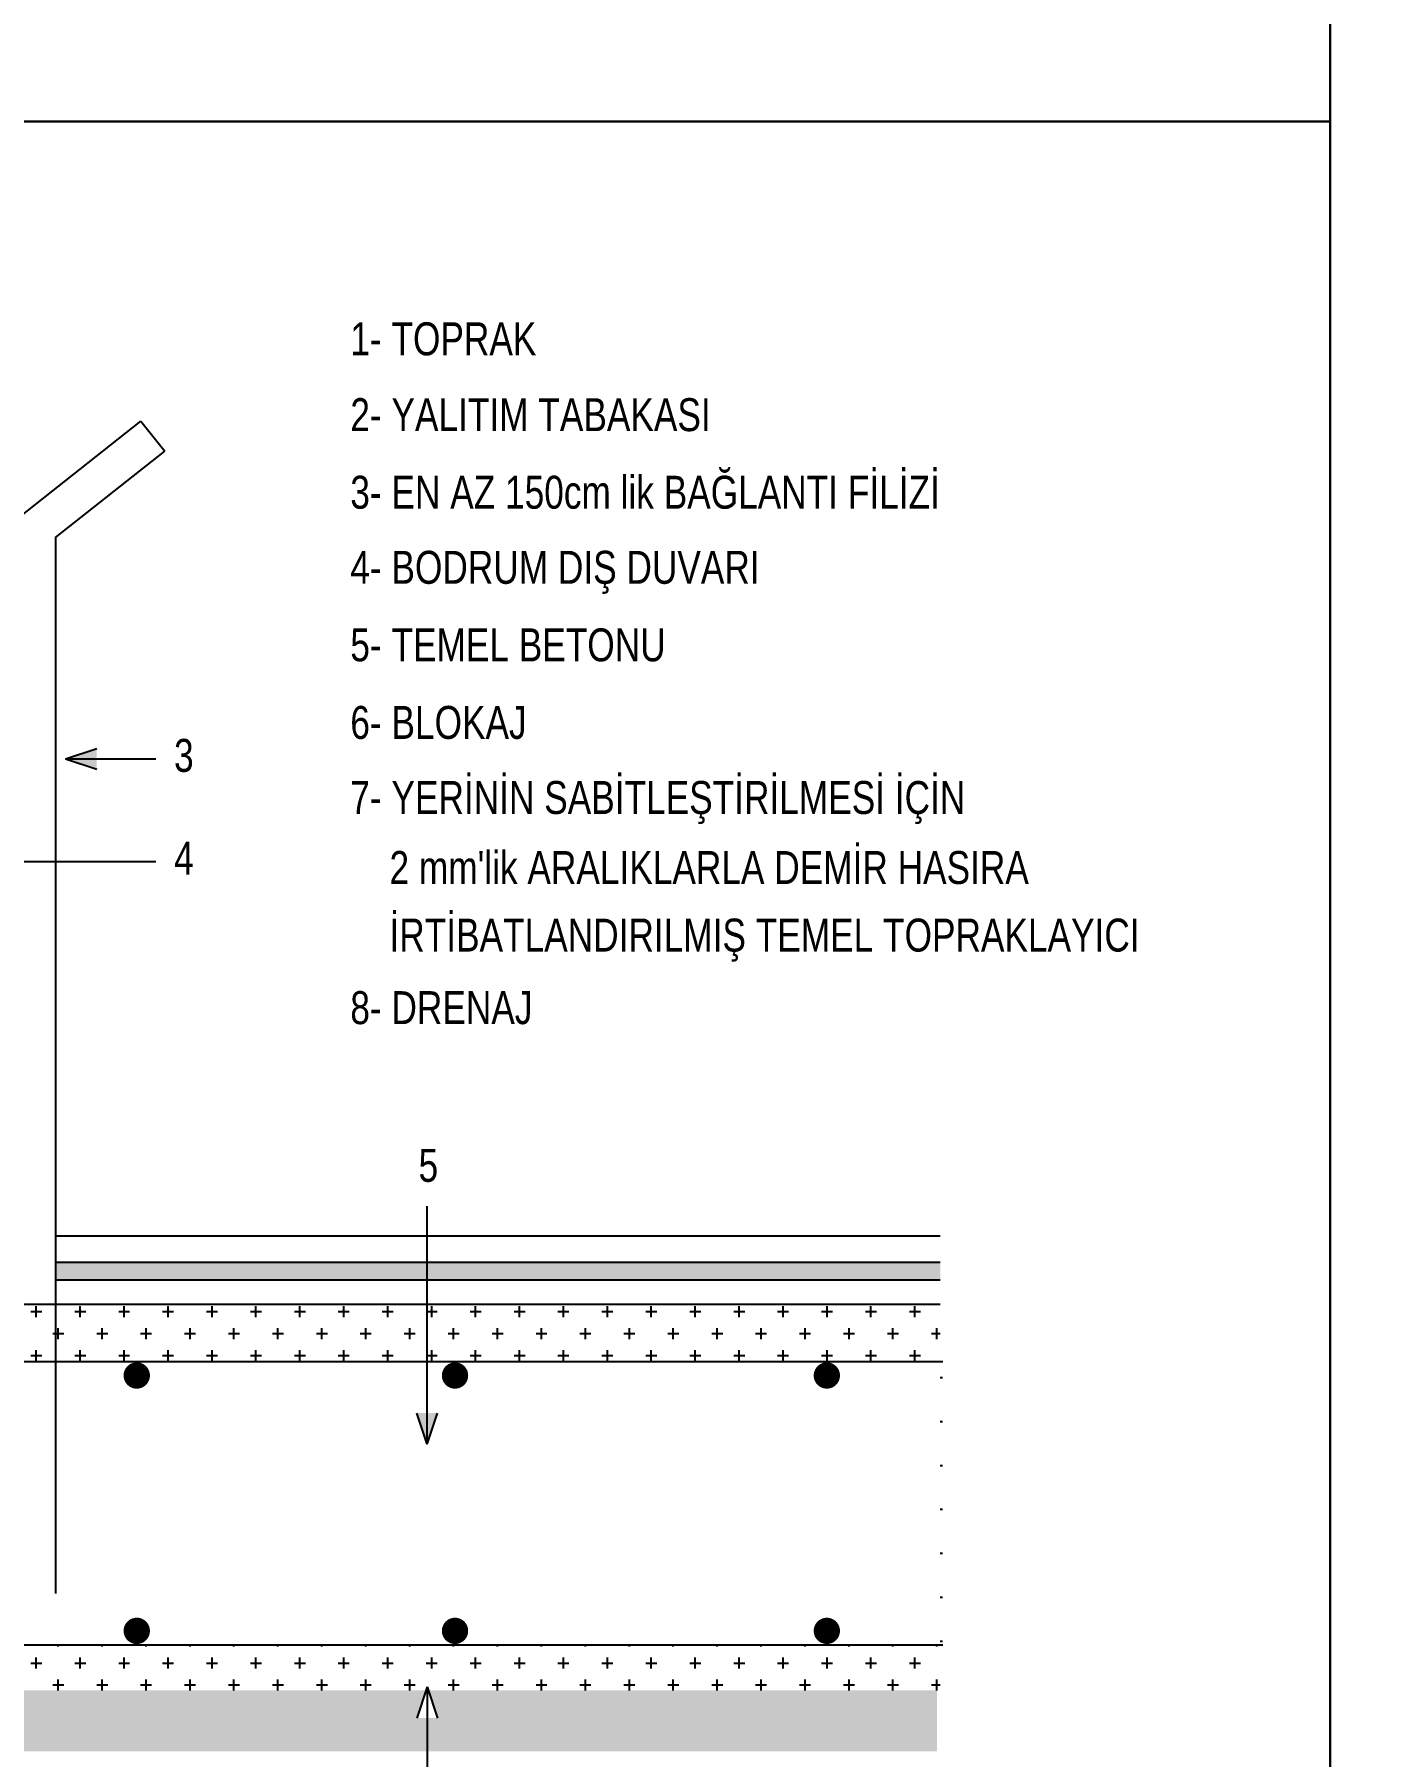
# Model space of a CAD drawing. Header units: millimetres. Extents: x -1928 to 11205, y 969 to 2843.
# Drawn here: x -1759 to -1510.4, y 1765 to 2084.5 of the extents above; entities that cross this region are included whole.
import ezdxf

# ---------------------------------------------------------------- set-up
doc = ezdxf.new("R2010")
doc.units = ezdxf.units.MM
doc.linetypes.add('DASHED', pattern=[19.05, 12.7, -6.35])
doc.linetypes.add('SOLID_LINE', pattern=[0])
for name, color, linetype in [('AHAT', 3, 'Continuous'), ('KIRMIM', 1, 'Continuous'), ('MIMARI', 2, 'SOLID_LINE'), ('YAZI', 7, 'Continuous')]:
    doc.layers.add(name, color=color, linetype=linetype)
doc.styles.add('2', font='wturkce.shx', dxfattribs={"height": 0.2})

msp = doc.modelspace()

# ---------------------------------------------------------------- hatches: boundary and pattern name
at = {"layer": 'KIRMIM', "linetype": 'Continuous'}
h = msp.add_hatch(dxfattribs=at)
h.set_pattern_fill('AR-B816C,_I', color=256, scale=0.162974, style=2)
h.set_pattern_definition([(0, (-8335.6399, -735.5835), (1.30379178, 1.30379178), [2.5464683, -0.06111524]), (0, (-8336.9437, -735.5224), (1.30379178, 1.30379178), [2.5464683, -0.06111524]), (90, (-8335.6399, -735.5835), (-1.30379178, 1.30379178), [-1.364907, 1.24267654]), (90, (-8335.701, -735.5835), (-1.30379178, 1.30379178), [-1.364907, 1.24267654])])
h.paths.add_polyline_path([(-1590.93, 1856.74), (-1755.03, 1856.74), (-1755.03, 1853.48), (-1590.93, 1853.48)])
h = msp.add_hatch(dxfattribs=at)
h.set_pattern_fill('AR-CONC,_I', color=256, scale=1.62974, style=2)
h.set_pattern_definition([(50, (-8335.64, -760.245), (11.689474, -1.022696), [1.222305, -13.445353]), (355, (-8335.64, -760.245), (-2.261286, 12.258774), [0.977844, -10.756282]), (100.4514, (-8334.666, -760.33), (9.428197, 11.23607), [1.0388, -11.426792]), (46.1842, (-8335.64, -756.985), (17.39325, -2.69753), [1.833457, -20.16803]), (96.6356, (-8334.19, -757.21), (15.23257, 15.875586), [1.5582, -17.140185]), (351.1842, (-8335.64, -756.985), (15.232557, 15.8756), [1.466766, -16.134423]), (21, (-8334.01, -757.8), (9.728031, -6.56164), [1.222305, -13.445353]), (326, (-8334.01, -757.8), (3.965407, 11.818058), [0.977844, -10.756282]), (71.4514, (-8333.2, -758.347), (13.693442, 5.256408), [1.0388, -11.426792]), (37.5, (-8335.64, -760.2446), (0.198174, 5.4253034), [0, -10.625903, 0, -10.919256, 0, -10.7970257]), (7.5, (-8335.64, -760.2446), (4.2873488, 6.4278844), [0, -6.225606, 0, -10.381442, 0, -4.115093]), (327.5, (-8339.274, -760.2446), (8.6999163, -0.3675857), [0, -4.074349, 0, -12.71197, 0, -16.867806]), (317.5, (-8340.904, -760.2446), (9.504417, 1.631451), [0, -5.296654, 0, -8.442052, 0, -11.978587])])
edge = h.paths.add_edge_path()
edge.add_line((-1869.69, 1766), (-1913.41, 1766))
edge.add_line((-1913.41, 1766), (-1913.41, 1854.55))
edge.add_line((-1913.41, 1854.55), (-1869.69, 1854.55))
edge.add_line((-1869.69, 1854.55), (-1869.69, 1777.27))
edge.add_line((-1873.19, 1766), (-1591.57, 1766))
edge.add_line((-1591.57, 1766), (-1591.57, 1777.27))
edge.add_line((-1591.57, 1777.27), (-1869.69, 1777.27))
h = msp.add_hatch(dxfattribs=at)
h.set_pattern_fill('CROSS,_I', color=256, scale=16.297397, style=2)
h.set_pattern_definition([(0, (-8335.64, -735.5835), (4.0743493, 4.0743493), [2.0371747, -6.111524]), (90, (-8334.6213, -736.602), (-4.0743493, 4.0743493), [2.0371747, -6.111524])])
h.paths.add_polyline_path([(-1870.09, 1848.95), (-1590.93, 1848.95), (-1590.93, 1777.16), (-1870.09, 1777.16)])
edge = h.paths.add_edge_path()
edge.add_line((-1863.4, 1838.31), (-1590.44, 1838.31))
edge.add_line((-1863.4, 1838.31), (-1863.4, 1785.73))
edge.add_line((-1863.4, 1785.73), (-1590.44, 1785.73))
at = {"layer": 'MIMARI', "linetype": 'Continuous'}
for points in [[(-1747.42, 1948.2), (-1747.42, 1952.05), (-1753.19, 1950.13)], [(-1684.19, 1828.73), (-1688.04, 1828.73), (-1686.12, 1822.95)], [(-1684.19, 1772.15), (-1688.04, 1772.15), (-1686.12, 1777.93)]]:
    msp.add_hatch(color=256, dxfattribs=at).paths.add_polyline_path(points)

# ---------------------------------------------------------------- linework, layer by layer
at = {"layer": 'AHAT', "linetype": 'Continuous'}
for p, q in [((-1762.9, 1994.07), (-1739.22, 2012.79)), ((-1739.22, 2012.79), (-1734.79, 2007.19)), ((-1755.03, 1991.18), (-1734.79, 2007.19)), ((-1755.03, 1991.18), (-1755.03, 1795.26)), ((-1755.03, 1856.74), (-1755.03, 1853.48)), ((-1863.4, 1838.31), (-1590.44, 1838.31)), ((-1863.4, 1785.73), (-1590.44, 1785.73))]:
    msp.add_line(p, q, dxfattribs=at)
at = {"layer": 'AHAT', "linetype": 'Continuous', "const_width": 2.44}
for points in [[(-1741.21, 1835.71, 1), (-1738.76, 1835.71, 1)], [(-1682.17, 1835.71, 1), (-1679.73, 1835.71, 1)], [(-1613.2, 1835.71, 1), (-1610.76, 1835.71, 1)], [(-1741.21, 1788.33, -1), (-1738.76, 1788.33, -1)], [(-1682.17, 1788.33, -1), (-1679.73, 1788.33, -1)], [(-1613.2, 1788.33, -1), (-1610.76, 1788.33, -1)]]:
    msp.add_lwpolyline(points, format="xyb", close=True, dxfattribs=at)
at = {"layer": 'MIMARI', "linetype": 'Continuous'}
for p, q in [((-1753.19, 1950.13), (-1747.42, 1952.05)), ((-1753.19, 1950.13), (-1736.46, 1950.13)), ((-1753.19, 1950.13), (-1747.42, 1948.2)), ((-1771.77, 1931.08), (-1736.46, 1931.08)), ((-1686.12, 1822.95), (-1686.12, 1867.1)), ((-1755.03, 1861.63), (-1590.93, 1861.63)), ((-1755.03, 1856.74), (-1590.93, 1856.74)), ((-1755.03, 1853.48), (-1590.93, 1853.48)), ((-1686.12, 1822.95), (-1688.04, 1828.73)), ((-1686.12, 1822.95), (-1684.19, 1828.73)), ((-1686.12, 1777.93), (-1688.04, 1772.15)), ((-1686.12, 1777.93), (-1686.12, 1733.78)), ((-1686.12, 1777.93), (-1684.19, 1772.15))]:
    msp.add_line(p, q, dxfattribs=at)
at = {"layer": 'MIMARI', "linetype": 'DASHED', "ltscale": 100}
msp.add_line((-1870.09, 1848.95), (-1590.93, 1848.95), dxfattribs=at)
at = {"layer": 'YAZI'}
for points in [[(-1928.27, 2522.48), (-1518.61, 2522.48), (-1518.61, 2068.35), (-1928.27, 2068.35)], [(-1518.61, 2158.9), (-1105.03, 2158.9), (-1105.03, 1603.77), (-1518.61, 1603.77)], [(-1928.27, 2068.35), (-1518.61, 2068.35), (-1518.61, 1603.77), (-1928.27, 1603.77)]]:
    msp.add_lwpolyline(points, close=True, dxfattribs=at)

# ---------------------------------------------------------------- texts
at = {"layer": 'YAZI', "linetype": 'Continuous', "style": '2', "width": 0.8}
for s, height, p in [('1- TOPRAK', 6.112, (-1700.37, 2025.01)), ('2- YALITIM TABAKASI', 6.1115, (-1700.37, 2010.93)), ('3- EN AZ 150cm lik BAĞLANTI FİLİZİ', 6.1115, (-1700.37, 1996.54)), ('4- BODRUM DIŞ DUVARI', 6.1115, (-1700.37, 1982.61)), ('5- TEMEL BETONU', 6.1115, (-1700.37, 1968.22)), ('6- BLOKAJ', 6.112, (-1700.37, 1953.83)), ('3', 6.11, (-1733.07, 1947.71)), ('7- YERİNİN SABİTLEŞTİRİLMESİ İÇİN', 6.1115, (-1700.37, 1939.9)), ('4', 6.11, (-1733.07, 1928.66)), ("    2 mm'lik ARALIKLARLA DEMİR HASIRA", 6.1115, (-1700.37, 1926.91)), ('    İRTİBATLANDIRILMIŞ TEMEL TOPRAKLAYICI', 6.1115, (-1700.37, 1914.37)), ('8- DRENAJ', 6.112, (-1700.37, 1900.91)), ('5', 6.11, (-1687.71, 1871.65))]:
    msp.add_text(s, height=height, dxfattribs=at).set_placement(p)

doc.saveas('drawing.dxf')
